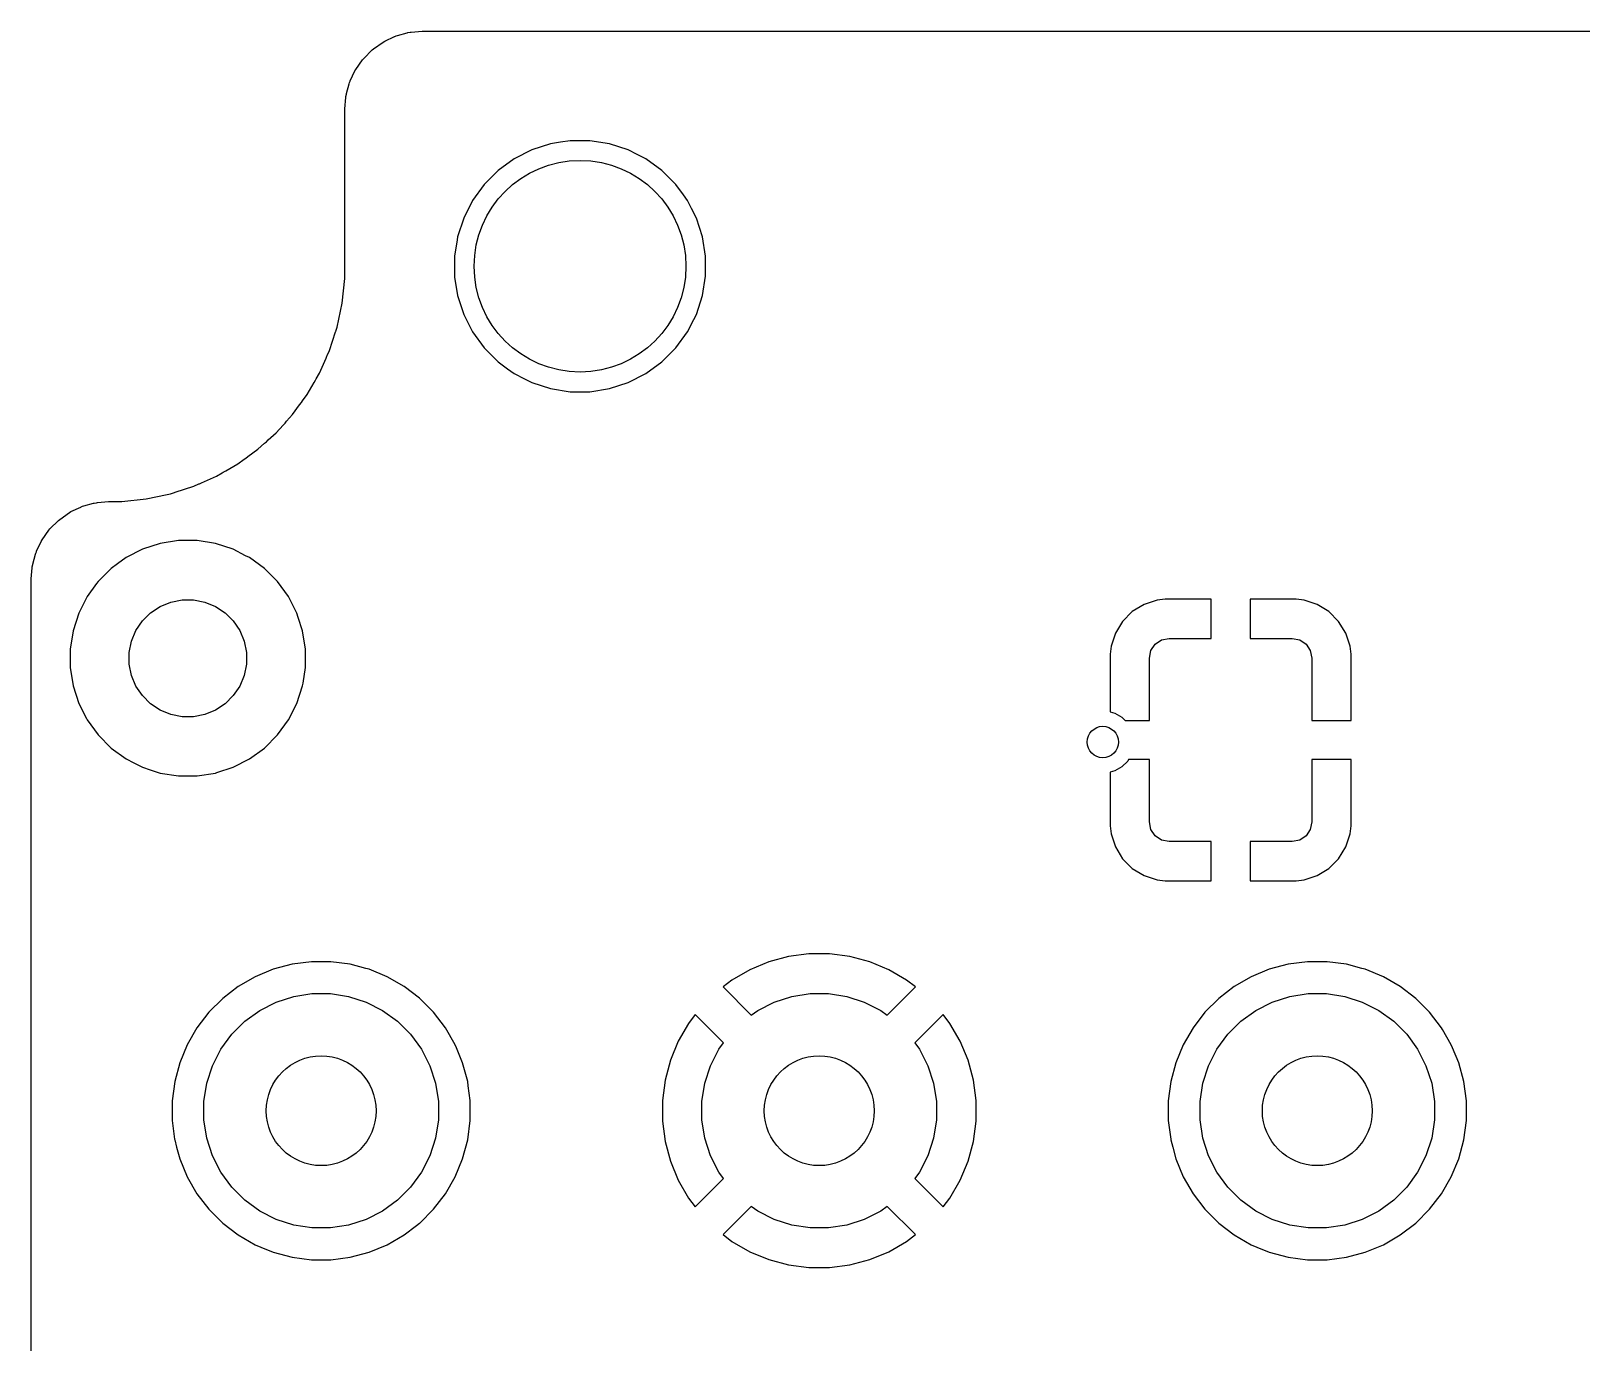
# Model space of a CAD drawing. Extents: x 0.71 to 7.56, y -5.16 to -0.79.
# Drawn here: x 0.709 to 1.487, y -1.446 to -0.787 of the extents above; entities that cross this region are included whole.
import ezdxf

# ---------------------------------------------------------------- set-up
doc = ezdxf.new("R2010")
doc.units = 0
doc.header["$MEASUREMENT"] = 0
doc.layers.add('BLACK', color=7, linetype='CONTINUOUS')

msp = doc.modelspace()

# ---------------------------------------------------------------- linework, layer by layer
at = {"layer": 'BLACK', "linetype": 'CONTINUOUS'}
for p, q in [((0.88057, -0.79638), (0.88549, -0.79294)), ((0.88549, -0.79294), (0.88622, -0.79251)), ((0.88622, -0.79251), (0.89118, -0.7902)), ((0.89118, -0.7902), (0.89137, -0.79012)), ((0.89137, -0.79012), (0.89204, -0.78984)), ((0.89137, -0.79012), (0.89137, -0.79012)), ((0.89204, -0.78984), (0.89264, -0.78964)), ((0.89264, -0.78964), (0.89756, -0.78832)), ((0.89756, -0.78832), (0.89786, -0.78825)), ((0.89786, -0.78825), (0.89902, -0.78802)), ((0.89902, -0.78802), (0.89954, -0.78794)), ((0.89954, -0.78794), (0.90503, -0.78746)), ((0.90503, -0.78746), (0.9053, -0.78744)), ((0.9053, -0.78744), (0.90572, -0.78742)), ((0.90572, -0.78742), (3.14472, -0.78742)), ((0.87168, -0.80675), (0.87512, -0.80183)), ((0.87512, -0.80183), (0.87567, -0.80118)), ((0.87567, -0.80118), (0.87992, -0.79693)), ((0.87992, -0.79693), (0.88057, -0.79638)), ((0.86894, -0.81244), (0.87125, -0.80748)), ((0.87125, -0.80748), (0.87168, -0.80675)), ((0.86706, -0.81882), (0.86838, -0.8139)), ((0.86838, -0.8139), (0.86858, -0.8133)), ((0.86858, -0.8133), (0.86886, -0.81263)), ((0.86886, -0.81263), (0.86894, -0.81244)), ((0.86618, -0.82656), (0.86668, -0.8208)), ((0.86668, -0.8208), (0.86676, -0.82028)), ((0.86676, -0.82028), (0.86699, -0.81912)), ((0.86699, -0.81912), (0.86706, -0.81882)), ((0.86616, -0.82698), (0.86618, -0.82656)), ((0.86616, -0.90055), (0.86616, -0.82698)), ((0.96006, -0.84712), (0.95123, -0.85162)), ((0.9695, -0.84405), (0.96006, -0.84712)), ((0.97439, -0.84328), (0.9695, -0.84405)), ((0.97929, -0.8425), (0.97439, -0.84328)), ((0.98921, -0.8425), (0.97929, -0.8425)), ((0.99901, -0.84405), (0.98921, -0.8425)), ((1.00844, -0.84712), (0.99901, -0.84405)), ((1.01294, -0.84941), (1.00844, -0.84712)), ((0.95123, -0.85162), (0.9432, -0.85745)), ((1.01728, -0.85162), (1.01294, -0.84941)), ((1.0253, -0.85745), (1.01728, -0.85162)), ((1.01728, -0.85162), (1.01728, -0.85162)), ((1.01728, -0.85162), (1.01728, -0.85162)), ((0.9432, -0.85745), (0.93619, -0.86446)), ((0.9432, -0.85745), (0.9432, -0.85745)), ((1.03231, -0.86446), (1.0253, -0.85745)), ((1.0253, -0.85745), (1.0253, -0.85745)), ((0.93619, -0.86446), (0.93036, -0.87249)), ((0.93619, -0.86446), (0.93619, -0.86446)), ((1.03612, -0.8697), (1.03231, -0.86446)), ((1.03231, -0.86446), (1.03231, -0.86446)), ((1.03814, -0.87249), (1.03612, -0.8697)), ((0.93036, -0.87249), (0.92586, -0.88132)), ((1.04019, -0.87649), (1.03814, -0.87249)), ((1.04265, -0.88132), (1.04019, -0.87649)), ((0.92586, -0.88132), (0.92279, -0.89076)), ((1.04571, -0.89076), (1.04265, -0.88132)), ((1.04265, -0.88132), (1.04265, -0.88132)), ((1.04265, -0.88132), (1.04265, -0.88132)), ((0.92255, -0.89231), (0.92124, -0.90055)), ((0.92279, -0.89076), (0.92255, -0.89231)), ((1.04726, -0.90055), (1.04571, -0.89076)), ((0.86616, -0.90549), (0.86616, -0.90055)), ((0.92124, -0.90055), (0.92124, -0.91047)), ((1.04726, -0.91047), (1.04726, -0.90055)), ((0.86616, -0.90551), (0.86616, -0.90549)), ((0.86616, -0.9117), (0.86616, -0.90551)), ((0.92124, -0.91047), (0.92133, -0.91106)), ((1.04571, -0.92027), (1.04726, -0.91047)), ((0.86487, -0.92402), (0.86616, -0.9117)), ((0.92133, -0.91106), (0.92279, -0.92027)), ((0.86229, -0.93613), (0.86487, -0.92402)), ((0.92279, -0.92027), (0.92586, -0.9297)), ((1.04265, -0.9297), (1.04571, -0.92027)), ((0.92586, -0.9297), (0.9284, -0.9347)), ((1.03814, -0.93854), (1.04138, -0.93219)), ((1.04138, -0.93219), (1.04265, -0.9297)), ((0.85847, -0.9479), (0.86152, -0.9385)), ((0.86152, -0.9385), (0.86162, -0.93823)), ((0.86162, -0.93823), (0.86163, -0.93817)), ((0.86163, -0.93817), (0.86229, -0.93613)), ((0.9284, -0.9347), (0.93034, -0.93851)), ((0.93034, -0.93851), (0.93036, -0.93854)), ((0.93036, -0.93854), (0.93619, -0.94656)), ((1.03231, -0.94656), (1.03814, -0.93854)), ((0.85737, -0.95037), (0.85847, -0.9479)), ((0.93619, -0.94656), (0.93619, -0.94656)), ((0.93619, -0.94656), (0.9432, -0.95357)), ((1.0253, -0.95357), (1.03231, -0.94656)), ((0.85343, -0.95922), (0.85676, -0.95173)), ((0.85676, -0.95173), (0.85724, -0.95075)), ((0.85724, -0.95075), (0.85737, -0.95037)), ((0.9432, -0.95357), (0.9432, -0.95357)), ((0.9432, -0.95357), (0.94786, -0.95696)), ((0.94786, -0.95696), (0.95123, -0.9594)), ((1.01728, -0.9594), (1.0253, -0.95357)), ((0.84724, -0.96994), (0.85074, -0.96388)), ((0.85074, -0.96388), (0.85149, -0.96269)), ((0.85149, -0.96269), (0.85179, -0.96205)), ((0.85179, -0.96205), (0.85343, -0.95922)), ((0.95123, -0.9594), (0.95642, -0.96205)), ((0.95642, -0.96205), (0.96006, -0.96391)), ((0.96006, -0.96391), (0.96006, -0.96391)), ((0.96006, -0.96391), (0.96006, -0.96391)), ((0.96006, -0.96391), (0.9695, -0.96697)), ((0.99901, -0.96697), (1.00844, -0.96391)), ((1.00844, -0.96391), (1.01728, -0.9594)), ((0.84443, -0.97391), (0.84495, -0.97308)), ((0.84495, -0.97308), (0.84724, -0.96994)), ((0.9695, -0.96697), (0.97929, -0.96852)), ((0.97929, -0.96852), (0.97929, -0.96852)), ((0.97929, -0.96852), (0.98921, -0.96852)), ((0.98921, -0.96852), (0.99901, -0.96697)), ((0.98921, -0.96852), (0.98921, -0.96852)), ((0.83692, -0.98333), (0.83996, -0.97996)), ((0.83996, -0.97996), (0.84352, -0.97506)), ((0.84352, -0.97506), (0.84443, -0.97391)), ((0.83168, -0.98916), (0.83519, -0.98526)), ((0.83519, -0.98526), (0.83617, -0.98428)), ((0.83617, -0.98428), (0.83692, -0.98333)), ((0.82248, -0.99744), (0.82585, -0.99441)), ((0.82585, -0.99441), (0.8268, -0.99365)), ((0.8268, -0.99365), (0.82778, -0.99267)), ((0.82778, -0.99267), (0.83168, -0.98916)), ((0.81246, -1.00472), (0.8156, -1.00243)), ((0.8156, -1.00243), (0.81643, -1.00191)), ((0.81643, -1.00191), (0.81758, -1.001)), ((0.81758, -1.001), (0.82248, -0.99744)), ((0.79425, -1.01424), (0.80173, -1.01091)), ((0.80173, -1.01091), (0.80457, -1.00927)), ((0.80457, -1.00927), (0.80521, -1.00897)), ((0.80521, -1.00897), (0.8064, -1.00822)), ((0.8064, -1.00822), (0.81246, -1.00472)), ((0.77698, -1.02013), (0.77865, -1.01977)), ((0.77865, -1.01977), (0.78068, -1.01911)), ((0.77865, -1.01977), (0.77865, -1.01977)), ((0.77865, -1.01977), (0.77865, -1.01977)), ((0.78068, -1.01911), (0.78075, -1.0191)), ((0.78075, -1.0191), (0.78102, -1.019)), ((0.78102, -1.019), (0.79042, -1.01595)), ((0.79042, -1.01595), (0.79289, -1.01485)), ((0.79289, -1.01485), (0.79327, -1.01472)), ((0.79327, -1.01472), (0.79425, -1.01424)), ((0.72874, -1.02873), (0.7337, -1.02642)), ((0.7337, -1.02642), (0.73389, -1.02634)), ((0.73389, -1.02634), (0.73456, -1.02606)), ((0.73389, -1.02634), (0.73389, -1.02634)), ((0.73456, -1.02606), (0.73516, -1.02586)), ((0.73516, -1.02586), (0.74007, -1.02454)), ((0.74007, -1.02454), (0.74038, -1.02447)), ((0.74038, -1.02447), (0.74154, -1.02424)), ((0.74154, -1.02424), (0.74206, -1.02416)), ((0.74206, -1.02416), (0.74755, -1.02368)), ((0.74755, -1.02368), (0.74782, -1.02366)), ((0.74782, -1.02366), (0.74824, -1.02364)), ((0.74824, -1.02364), (0.75422, -1.02364)), ((0.75422, -1.02364), (0.76654, -1.02235)), ((0.75422, -1.02364), (0.75422, -1.02364)), ((0.76654, -1.02235), (0.77698, -1.02013)), ((0.71819, -1.0374), (0.72244, -1.03315)), ((0.72244, -1.03315), (0.72309, -1.0326)), ((0.72309, -1.0326), (0.72801, -1.02916)), ((0.72801, -1.02916), (0.72874, -1.02873)), ((0.71377, -1.0437), (0.7142, -1.04297)), ((0.7142, -1.04297), (0.71764, -1.03805)), ((0.71764, -1.03805), (0.71819, -1.0374)), ((0.70958, -1.05504), (0.7109, -1.05012)), ((0.7109, -1.05012), (0.7111, -1.04952)), ((0.7111, -1.04952), (0.71138, -1.04885)), ((0.71138, -1.04885), (0.71146, -1.04866)), ((0.71146, -1.04866), (0.71377, -1.0437)), ((0.76472, -1.04762), (0.75644, -1.05184)), ((0.77357, -1.04474), (0.76472, -1.04762)), ((0.78275, -1.04329), (0.77357, -1.04474)), ((0.79205, -1.04329), (0.78275, -1.04329)), ((0.78275, -1.04329), (0.78275, -1.04329)), ((0.80123, -1.04474), (0.79205, -1.04329)), ((0.79205, -1.04329), (0.79205, -1.04329)), ((0.81008, -1.04762), (0.80123, -1.04474)), ((0.81642, -1.05085), (0.81008, -1.04762)), ((0.81836, -1.05184), (0.81642, -1.05085)), ((0.70872, -1.06255), (0.7092, -1.05702)), ((0.7092, -1.05702), (0.70928, -1.0565)), ((0.70928, -1.0565), (0.70951, -1.05534)), ((0.70951, -1.05534), (0.70958, -1.05504)), ((0.74892, -1.0573), (0.74234, -1.06388)), ((0.75215, -1.05496), (0.74892, -1.0573)), ((0.74892, -1.0573), (0.74892, -1.0573)), ((0.74892, -1.0573), (0.74892, -1.0573)), ((0.75644, -1.05184), (0.75215, -1.05496)), ((0.82589, -1.0573), (0.81836, -1.05184)), ((0.83246, -1.06388), (0.82589, -1.0573)), ((0.70868, -1.06321), (0.7087, -1.06278)), ((0.70868, -1.09771), (0.70868, -1.06321)), ((0.7087, -1.06278), (0.70872, -1.06255)), ((0.74163, -1.06486), (0.73688, -1.0714)), ((0.74234, -1.06388), (0.74163, -1.06486)), ((0.74234, -1.06388), (0.74234, -1.06388)), ((0.74234, -1.06388), (0.74234, -1.06388)), ((0.83793, -1.0714), (0.83246, -1.06388)), ((0.73688, -1.0714), (0.73265, -1.07969)), ((0.77348, -1.07632), (0.77883, -1.07411)), ((0.77883, -1.07411), (0.78451, -1.07298)), ((0.78451, -1.07298), (0.7903, -1.07298)), ((0.7903, -1.07298), (0.79597, -1.07411)), ((0.79597, -1.07411), (0.80132, -1.07632)), ((0.8396, -1.07469), (0.83793, -1.0714)), ((1.27391, -1.07315), (1.26736, -1.07532)), ((1.27795, -1.07273), (1.27391, -1.07315)), ((1.30098, -1.07273), (1.27795, -1.07273)), ((1.27795, -1.07273), (1.27795, -1.07273)), ((1.30098, -1.09242), (1.30098, -1.07273)), ((1.3437, -1.07273), (1.32067, -1.07273)), ((1.32067, -1.07273), (1.32067, -1.09242)), ((1.34774, -1.07315), (1.3437, -1.07273)), ((1.3543, -1.07532), (1.34774, -1.07315)), ((1.34774, -1.07315), (1.34774, -1.07315)), ((0.73265, -1.07969), (0.72978, -1.08853)), ((0.76458, -1.08363), (0.76867, -1.07954)), ((0.76867, -1.07954), (0.77348, -1.07632)), ((0.80132, -1.07632), (0.80613, -1.07954)), ((0.80613, -1.07954), (0.81023, -1.08363)), ((0.84215, -1.07969), (0.8396, -1.07469)), ((0.84286, -1.08186), (0.84215, -1.07969)), ((0.84215, -1.07969), (0.84215, -1.07969)), ((0.84215, -1.07969), (0.84215, -1.07969)), ((0.84502, -1.08853), (0.84286, -1.08186)), ((1.26148, -1.07894), (1.2566, -1.08382)), ((1.26736, -1.07532), (1.26148, -1.07894)), ((1.26736, -1.07532), (1.26736, -1.07532)), ((1.36017, -1.07894), (1.3543, -1.07532)), ((1.3543, -1.07532), (1.3543, -1.07532)), ((1.36505, -1.08382), (1.36017, -1.07894)), ((0.72978, -1.08853), (0.72833, -1.09771)), ((0.75915, -1.09379), (0.76136, -1.08844)), ((0.76136, -1.08844), (0.76458, -1.08363)), ((0.81023, -1.08363), (0.81344, -1.08844)), ((0.81344, -1.08844), (0.81566, -1.09379)), ((0.84648, -1.09771), (0.84502, -1.08853)), ((1.25298, -1.0897), (1.25081, -1.09625)), ((1.2566, -1.08382), (1.25298, -1.0897)), ((1.25298, -1.0897), (1.25298, -1.0897)), ((1.36868, -1.0897), (1.36505, -1.08382)), ((1.37085, -1.09625), (1.36868, -1.0897)), ((1.36868, -1.0897), (1.36868, -1.0897)), ((0.75802, -1.09947), (0.75915, -1.09379)), ((0.81566, -1.09379), (0.81679, -1.09947)), ((1.25081, -1.09625), (1.25039, -1.10029)), ((1.25081, -1.09625), (1.25081, -1.09625)), ((1.27083, -1.09849), (1.27296, -1.0953)), ((1.27296, -1.0953), (1.27615, -1.09317)), ((1.27615, -1.09317), (1.27992, -1.09242)), ((1.27992, -1.09242), (1.30098, -1.09242)), ((1.32067, -1.09242), (1.34173, -1.09242)), ((1.34173, -1.09242), (1.3455, -1.09317)), ((1.3455, -1.09317), (1.34869, -1.0953)), ((1.34869, -1.0953), (1.35083, -1.09849)), ((1.37126, -1.10029), (1.37085, -1.09625)), ((0.70868, -1.17645), (0.70868, -1.09771)), ((0.72833, -1.09771), (0.72833, -1.10701)), ((0.75802, -1.10526), (0.75802, -1.09947)), ((0.75915, -1.11093), (0.75802, -1.10526)), ((0.81679, -1.10526), (0.81566, -1.11093)), ((0.81679, -1.09947), (0.81679, -1.10526)), ((0.84648, -1.10029), (0.84648, -1.09771)), ((0.84648, -1.10701), (0.84648, -1.10029)), ((1.25039, -1.10029), (1.25039, -1.12924)), ((1.27008, -1.10226), (1.27083, -1.09849)), ((1.27008, -1.13356), (1.27008, -1.10226)), ((1.35083, -1.09849), (1.35157, -1.10226)), ((1.35157, -1.10226), (1.35157, -1.13356)), ((1.37126, -1.13356), (1.37126, -1.10029)), ((1.37126, -1.10029), (1.37126, -1.10029)), ((0.72833, -1.10701), (0.72978, -1.1162)), ((0.76136, -1.11628), (0.75915, -1.11093)), ((0.81566, -1.11093), (0.81344, -1.11628)), ((0.84523, -1.11485), (0.84648, -1.10701)), ((0.72978, -1.1162), (0.73265, -1.12504)), ((0.76458, -1.12109), (0.76136, -1.11628)), ((0.81344, -1.11628), (0.81023, -1.12109)), ((0.84215, -1.12504), (0.84502, -1.1162)), ((0.84502, -1.1162), (0.84523, -1.11485)), ((0.73265, -1.12504), (0.7365, -1.13259)), ((0.76867, -1.12519), (0.76458, -1.12109)), ((0.77348, -1.1284), (0.76867, -1.12519)), ((0.77883, -1.13062), (0.77348, -1.1284)), ((0.80132, -1.1284), (0.79597, -1.13062)), ((0.80613, -1.12519), (0.80132, -1.1284)), ((0.81023, -1.12109), (0.80613, -1.12519)), ((0.83793, -1.13332), (0.84215, -1.12504)), ((0.7365, -1.13259), (0.73688, -1.13332)), ((0.73688, -1.13332), (0.74234, -1.14085)), ((0.78451, -1.13175), (0.77883, -1.13062)), ((0.7903, -1.13175), (0.78451, -1.13175)), ((0.79597, -1.13062), (0.7903, -1.13175)), ((0.83246, -1.14085), (0.83793, -1.13332)), ((1.25039, -1.12924), (1.25269, -1.12985)), ((1.25269, -1.12985), (1.25625, -1.13191)), ((1.25625, -1.13191), (1.2579, -1.13356)), ((1.2579, -1.13356), (1.27008, -1.13356)), ((1.35157, -1.13356), (1.37126, -1.13356)), ((0.74234, -1.14085), (0.74892, -1.14742)), ((0.82589, -1.14742), (0.83246, -1.14085)), ((0.74892, -1.14742), (0.75644, -1.15289)), ((0.81836, -1.15289), (0.82589, -1.14742)), ((0.75644, -1.15289), (0.76035, -1.15488)), ((0.76035, -1.15488), (0.76472, -1.15711)), ((0.76472, -1.15711), (0.76472, -1.15711)), ((0.76472, -1.15711), (0.76472, -1.15711)), ((0.76472, -1.15711), (0.76849, -1.15833)), ((0.76849, -1.15833), (0.77357, -1.15998)), ((0.77357, -1.15998), (0.78275, -1.16144)), ((0.79205, -1.16144), (0.80123, -1.15998)), ((0.80123, -1.15998), (0.80192, -1.15976)), ((0.80192, -1.15976), (0.81008, -1.15711)), ((0.81008, -1.15711), (0.81836, -1.15289)), ((1.25269, -1.15895), (1.25039, -1.15957)), ((1.25039, -1.15957), (1.25039, -1.18651)), ((1.25625, -1.1569), (1.25269, -1.15895)), ((1.25916, -1.15399), (1.25625, -1.1569)), ((1.25958, -1.15324), (1.25916, -1.15399)), ((1.27008, -1.15324), (1.25958, -1.15324)), ((1.27008, -1.18454), (1.27008, -1.15324)), ((1.37126, -1.15324), (1.35157, -1.15324)), ((1.35157, -1.15324), (1.35157, -1.18454)), ((1.37126, -1.18651), (1.37126, -1.15324)), ((0.78275, -1.16144), (0.78275, -1.16144)), ((0.78275, -1.16144), (0.79205, -1.16144)), ((0.70868, -1.18651), (0.70868, -1.17645)), ((0.70868, -1.24578), (0.70868, -1.18651)), ((1.25039, -1.18651), (1.25081, -1.19056)), ((1.25081, -1.19056), (1.25298, -1.19711)), ((1.27083, -1.18831), (1.27008, -1.18454)), ((1.27296, -1.1915), (1.27083, -1.18831)), ((1.35083, -1.18831), (1.34869, -1.1915)), ((1.35157, -1.18454), (1.35083, -1.18831)), ((1.36868, -1.19711), (1.37085, -1.19056)), ((1.37085, -1.19055), (1.37126, -1.18651)), ((1.37085, -1.19056), (1.37085, -1.19055)), ((1.37126, -1.18651), (1.37126, -1.18651)), ((1.25298, -1.19711), (1.25298, -1.19711)), ((1.25298, -1.19711), (1.2566, -1.20298)), ((1.27615, -1.19364), (1.27296, -1.1915)), ((1.27992, -1.19439), (1.27615, -1.19364)), ((1.30098, -1.19439), (1.27992, -1.19439)), ((1.30098, -1.21407), (1.30098, -1.19439)), ((1.34173, -1.19439), (1.32067, -1.19439)), ((1.32067, -1.19439), (1.32067, -1.21407)), ((1.3455, -1.19364), (1.34173, -1.19439)), ((1.34869, -1.1915), (1.3455, -1.19364)), ((1.36505, -1.20298), (1.36868, -1.19711)), ((1.36868, -1.19711), (1.36868, -1.19711)), ((1.2566, -1.20298), (1.26148, -1.20786)), ((1.36017, -1.20786), (1.36505, -1.20298)), ((1.26148, -1.20786), (1.26736, -1.21149)), ((1.26736, -1.21149), (1.26736, -1.21149)), ((1.26736, -1.21149), (1.27391, -1.21366)), ((1.27391, -1.21366), (1.27391, -1.21366)), ((1.27391, -1.21366), (1.27795, -1.21407)), ((1.27795, -1.21407), (1.30098, -1.21407)), ((1.30098, -1.21407), (1.30098, -1.21407)), ((1.32067, -1.21407), (1.3437, -1.21407)), ((1.3437, -1.21407), (1.34774, -1.21366)), ((1.3437, -1.21407), (1.3437, -1.21407)), ((1.34774, -1.21366), (1.3543, -1.21149)), ((1.3543, -1.21149), (1.36017, -1.20786)), ((1.3543, -1.21149), (1.3543, -1.21149)), ((0.70869, -1.32446), (0.70868, -1.24578)), ((1.08894, -1.25213), (1.07897, -1.25481)), ((1.09917, -1.25079), (1.08894, -1.25213)), ((1.08894, -1.25213), (1.08894, -1.25213)), ((1.10949, -1.25079), (1.09917, -1.25079)), ((1.11972, -1.25213), (1.10949, -1.25079)), ((1.11973, -1.25213), (1.11972, -1.25213)), ((1.1297, -1.25481), (1.11973, -1.25213)), ((0.83023, -1.25852), (0.82117, -1.26228)), ((0.8397, -1.25598), (0.83023, -1.25852)), ((0.84943, -1.2547), (0.8397, -1.25598)), ((0.85923, -1.2547), (0.84943, -1.2547)), ((0.84943, -1.2547), (0.84943, -1.2547)), ((0.84943, -1.2547), (0.84943, -1.2547)), ((0.85924, -1.2547), (0.85923, -1.2547)), ((0.86896, -1.25598), (0.85924, -1.2547)), ((0.85924, -1.2547), (0.85924, -1.2547)), ((0.87674, -1.25807), (0.86896, -1.25598)), ((0.86896, -1.25598), (0.86896, -1.25598)), ((0.86896, -1.25598), (0.86896, -1.25598)), ((0.87843, -1.25852), (0.87674, -1.25807)), ((0.88749, -1.26228), (0.87843, -1.25852)), ((1.06943, -1.25876), (1.06049, -1.26392)), ((1.07897, -1.25481), (1.06943, -1.25876)), ((1.06943, -1.25876), (1.06943, -1.25876)), ((1.13923, -1.25876), (1.1297, -1.25481)), ((1.14817, -1.26392), (1.13923, -1.25876)), ((1.13923, -1.25876), (1.13923, -1.25876)), ((1.33023, -1.25852), (1.32117, -1.26228)), ((1.3397, -1.25598), (1.33023, -1.25852)), ((1.34943, -1.2547), (1.3397, -1.25598)), ((1.35923, -1.2547), (1.34943, -1.2547)), ((1.34943, -1.2547), (1.34943, -1.2547)), ((1.34943, -1.2547), (1.34943, -1.2547)), ((1.35924, -1.2547), (1.35923, -1.2547)), ((1.36896, -1.25598), (1.35924, -1.2547)), ((1.35924, -1.2547), (1.35924, -1.2547)), ((1.37674, -1.25807), (1.36896, -1.25598)), ((1.36896, -1.25598), (1.36896, -1.25598)), ((1.36896, -1.25598), (1.36896, -1.25598)), ((1.37843, -1.25852), (1.37674, -1.25807)), ((1.38749, -1.26228), (1.37843, -1.25852)), ((0.81267, -1.26718), (0.80489, -1.27315)), ((0.82117, -1.26228), (0.81267, -1.26718)), ((0.82117, -1.26228), (0.82117, -1.26228)), ((0.8875, -1.26228), (0.88749, -1.26228)), ((0.89599, -1.26718), (0.8875, -1.26228)), ((0.90369, -1.27309), (0.89599, -1.26718)), ((1.06049, -1.26392), (1.05605, -1.26733)), ((1.05605, -1.26733), (1.05605, -1.26733)), ((1.05605, -1.26733), (1.07024, -1.28152)), ((1.13842, -1.28152), (1.15261, -1.26733)), ((1.15261, -1.26733), (1.14817, -1.26392)), ((1.14817, -1.26392), (1.14817, -1.26392)), ((1.31267, -1.26718), (1.30489, -1.27315)), ((1.32117, -1.26228), (1.31267, -1.26718)), ((1.32117, -1.26228), (1.32117, -1.26228)), ((1.3875, -1.26228), (1.38749, -1.26228)), ((1.39599, -1.26718), (1.3875, -1.26228)), ((1.40377, -1.27315), (1.39599, -1.26718)), ((0.80489, -1.27315), (0.79796, -1.28009)), ((0.80489, -1.27315), (0.80489, -1.27315)), ((0.82347, -1.27917), (0.83173, -1.27497)), ((0.83173, -1.27497), (0.84054, -1.2721)), ((0.84054, -1.2721), (0.8497, -1.27065)), ((0.8497, -1.27065), (0.85896, -1.27065)), ((0.85896, -1.27065), (0.86812, -1.2721)), ((0.86812, -1.2721), (0.87693, -1.27497)), ((0.87693, -1.27497), (0.88519, -1.27917)), ((0.90377, -1.27315), (0.90369, -1.27309)), ((0.90369, -1.27309), (0.90369, -1.27309)), ((0.90369, -1.27309), (0.90369, -1.27309)), ((0.91071, -1.28009), (0.90377, -1.27315)), ((0.90377, -1.27315), (0.90377, -1.27315)), ((1.07347, -1.27917), (1.08173, -1.27497)), ((1.08173, -1.27497), (1.09054, -1.2721)), ((1.09054, -1.2721), (1.0997, -1.27065)), ((1.0997, -1.27065), (1.10896, -1.27065)), ((1.10896, -1.27065), (1.11812, -1.2721)), ((1.11812, -1.2721), (1.12693, -1.27497)), ((1.12693, -1.27497), (1.13519, -1.27917)), ((1.30489, -1.27315), (1.29796, -1.28009)), ((1.30489, -1.27315), (1.30489, -1.27315)), ((1.32347, -1.27917), (1.33173, -1.27497)), ((1.33173, -1.27497), (1.34054, -1.2721)), ((1.34054, -1.2721), (1.3497, -1.27065)), ((1.3497, -1.27065), (1.35896, -1.27065)), ((1.35896, -1.27065), (1.36812, -1.2721)), ((1.36812, -1.2721), (1.37693, -1.27497)), ((1.37693, -1.27497), (1.38519, -1.27917)), ((1.41071, -1.28009), (1.40377, -1.27315)), ((1.40377, -1.27315), (1.40377, -1.27315)), ((0.79796, -1.28009), (0.79198, -1.28787)), ((0.79796, -1.28009), (0.79796, -1.28009)), ((0.81598, -1.28462), (0.82347, -1.27917)), ((0.88519, -1.27917), (0.89268, -1.28462)), ((0.91668, -1.28787), (0.91071, -1.28009)), ((0.91071, -1.28009), (0.91071, -1.28009)), ((1.04213, -1.28125), (1.03872, -1.28569)), ((1.05632, -1.29544), (1.04213, -1.28125)), ((1.04213, -1.28125), (1.04213, -1.28125)), ((1.07024, -1.28152), (1.07347, -1.27917)), ((1.13519, -1.27917), (1.13842, -1.28152)), ((1.16653, -1.28125), (1.15234, -1.29544)), ((1.16994, -1.28569), (1.16653, -1.28125)), ((1.16653, -1.28125), (1.16653, -1.28125)), ((1.29796, -1.28009), (1.29198, -1.28787)), ((1.29796, -1.28009), (1.29796, -1.28009)), ((1.31598, -1.28462), (1.32347, -1.27917)), ((1.38519, -1.27917), (1.39268, -1.28462)), ((1.41668, -1.28787), (1.41071, -1.28009)), ((1.41071, -1.28009), (1.41071, -1.28009)), ((0.79198, -1.28787), (0.78708, -1.29636)), ((0.80398, -1.29867), (0.80942, -1.29117)), ((0.80942, -1.29117), (0.81598, -1.28462)), ((0.89268, -1.28462), (0.89924, -1.29117)), ((0.89924, -1.29117), (0.90468, -1.29867)), ((0.92158, -1.29636), (0.91668, -1.28787)), ((1.03872, -1.28569), (1.03356, -1.29463)), ((1.1751, -1.29463), (1.16994, -1.28569)), ((1.16994, -1.28569), (1.16994, -1.28569)), ((1.29198, -1.28787), (1.28708, -1.29636)), ((1.30398, -1.29867), (1.30942, -1.29117)), ((1.30942, -1.29117), (1.31598, -1.28462)), ((1.39268, -1.28462), (1.39924, -1.29117)), ((1.39924, -1.29117), (1.40468, -1.29867)), ((1.41721, -1.28878), (1.41668, -1.28787)), ((1.42158, -1.29636), (1.41721, -1.28878)), ((0.78708, -1.29636), (0.78333, -1.30542)), ((0.78708, -1.29636), (0.78708, -1.29636)), ((0.79977, -1.30693), (0.80398, -1.29867)), ((0.90468, -1.29867), (0.90889, -1.30693)), ((0.92223, -1.29793), (0.92158, -1.29636)), ((0.92158, -1.29636), (0.92158, -1.29636)), ((0.92533, -1.30542), (0.92223, -1.29793)), ((1.03356, -1.29463), (1.02961, -1.30416)), ((1.03356, -1.29463), (1.03356, -1.29463)), ((1.04977, -1.30693), (1.05398, -1.29867)), ((1.05398, -1.29867), (1.05632, -1.29544)), ((1.15234, -1.29544), (1.15468, -1.29867)), ((1.15468, -1.29867), (1.15889, -1.30693)), ((1.17905, -1.30416), (1.1751, -1.29463)), ((1.1751, -1.29463), (1.1751, -1.29463)), ((1.28708, -1.29636), (1.28333, -1.30542)), ((1.28708, -1.29636), (1.28708, -1.29636)), ((1.29977, -1.30693), (1.30398, -1.29867)), ((1.40468, -1.29867), (1.40889, -1.30693)), ((1.42223, -1.29793), (1.42158, -1.29636)), ((1.42158, -1.29636), (1.42158, -1.29636)), ((1.42158, -1.29636), (1.42158, -1.29636)), ((1.42533, -1.30542), (1.42223, -1.29793)), ((0.78333, -1.30542), (0.78079, -1.3149)), ((0.79691, -1.31574), (0.79977, -1.30693)), ((0.90889, -1.30693), (0.91175, -1.31574)), ((0.92787, -1.3149), (0.92533, -1.30542)), ((1.02961, -1.30416), (1.02694, -1.31413)), ((1.04691, -1.31574), (1.04977, -1.30693)), ((1.15889, -1.30693), (1.16175, -1.31574)), ((1.18172, -1.31413), (1.17905, -1.30416)), ((1.28333, -1.30542), (1.28079, -1.3149)), ((1.29691, -1.31574), (1.29977, -1.30693)), ((1.40889, -1.30693), (1.41175, -1.31574)), ((1.42787, -1.3149), (1.42533, -1.30542)), ((0.78079, -1.3149), (0.77951, -1.32462)), ((0.92816, -1.31704), (0.92787, -1.3149)), ((1.02694, -1.31413), (1.02559, -1.32437)), ((1.02694, -1.31413), (1.02694, -1.31413)), ((1.18307, -1.32437), (1.18172, -1.31413)), ((1.18172, -1.31413), (1.18172, -1.31413)), ((1.28079, -1.3149), (1.27951, -1.32462)), ((1.42915, -1.32462), (1.42787, -1.3149)), ((0.79546, -1.32489), (0.79691, -1.31574)), ((0.91175, -1.31574), (0.9132, -1.32489)), ((0.92912, -1.32437), (0.92816, -1.31704)), ((1.04546, -1.32489), (1.04691, -1.31574)), ((1.16175, -1.31574), (1.1632, -1.32489)), ((1.29546, -1.32489), (1.29691, -1.31574)), ((1.41175, -1.31574), (1.4132, -1.32489)), ((0.70869, -1.32462), (0.70869, -1.32446)), ((0.70869, -1.40451), (0.70869, -1.32462)), ((0.77951, -1.32462), (0.77951, -1.32462)), ((0.77951, -1.32462), (0.77951, -1.33443)), ((0.79546, -1.33416), (0.79546, -1.32489)), ((0.9132, -1.32489), (0.9132, -1.33416)), ((0.92913, -1.32446), (0.92912, -1.32437)), ((0.92915, -1.32462), (0.92913, -1.32446)), ((0.92915, -1.33443), (0.92915, -1.32462)), ((1.02559, -1.32437), (1.02559, -1.33469)), ((1.04546, -1.33416), (1.04546, -1.32489)), ((1.1632, -1.32489), (1.1632, -1.33416)), ((1.18307, -1.32437), (1.18307, -1.32437)), ((1.18307, -1.32462), (1.18307, -1.32437)), ((1.18307, -1.33469), (1.18307, -1.32462)), ((1.27951, -1.32462), (1.27951, -1.32462)), ((1.27951, -1.32462), (1.27951, -1.33443)), ((1.29546, -1.33416), (1.29546, -1.32489)), ((1.4132, -1.32489), (1.4132, -1.33416)), ((1.42915, -1.33443), (1.42915, -1.32462)), ((0.77951, -1.33443), (0.77951, -1.33443)), ((0.77951, -1.33443), (0.78074, -1.34376)), ((0.79691, -1.34331), (0.79546, -1.33416)), ((0.9132, -1.33416), (0.91175, -1.34331)), ((0.92787, -1.34416), (0.92915, -1.33443)), ((1.02559, -1.33469), (1.02694, -1.34492)), ((1.04691, -1.34331), (1.04546, -1.33416)), ((1.1632, -1.33416), (1.16175, -1.34331)), ((1.18172, -1.34492), (1.18307, -1.33469)), ((1.18307, -1.33469), (1.18307, -1.33469)), ((1.27951, -1.33443), (1.27951, -1.33443)), ((1.27951, -1.33443), (1.28074, -1.34376)), ((1.29691, -1.34331), (1.29546, -1.33416)), ((1.4132, -1.33416), (1.41175, -1.34331)), ((1.42787, -1.34416), (1.42915, -1.33443)), ((0.78074, -1.34376), (0.78079, -1.34416)), ((0.78079, -1.34416), (0.78177, -1.34782)), ((0.79977, -1.35213), (0.79691, -1.34331)), ((0.91175, -1.34331), (0.90889, -1.35213)), ((0.92533, -1.35363), (0.92787, -1.34416)), ((1.02694, -1.34492), (1.02694, -1.34492)), ((1.02694, -1.34492), (1.02961, -1.35489)), ((1.04977, -1.35213), (1.04691, -1.34331)), ((1.16175, -1.34331), (1.15889, -1.35213)), ((1.17905, -1.35489), (1.18172, -1.34492)), ((1.18172, -1.34492), (1.18172, -1.34492)), ((1.28074, -1.34376), (1.28079, -1.34416)), ((1.28079, -1.34416), (1.28177, -1.34782)), ((1.29977, -1.35213), (1.29691, -1.34331)), ((1.41175, -1.34331), (1.40889, -1.35213)), ((1.42533, -1.35363), (1.42787, -1.34416)), ((0.78177, -1.34782), (0.78333, -1.35363)), ((0.78333, -1.35363), (0.78708, -1.36269)), ((0.80398, -1.36038), (0.79977, -1.35213)), ((0.90889, -1.35213), (0.90468, -1.36038)), ((0.92158, -1.36269), (0.92533, -1.35363)), ((1.05398, -1.36038), (1.04977, -1.35213)), ((1.15889, -1.35213), (1.15468, -1.36038)), ((1.28177, -1.34782), (1.28333, -1.35363)), ((1.28333, -1.35363), (1.28708, -1.36269)), ((1.30398, -1.36038), (1.29977, -1.35213)), ((1.40889, -1.35213), (1.40468, -1.36038)), ((1.42158, -1.36269), (1.42533, -1.35363)), ((0.80942, -1.36788), (0.80398, -1.36038)), ((0.90468, -1.36038), (0.89924, -1.36788)), ((1.02961, -1.35489), (1.03356, -1.36443)), ((1.05632, -1.36361), (1.05398, -1.36038)), ((1.15468, -1.36038), (1.15234, -1.36361)), ((1.1751, -1.36443), (1.17905, -1.35489)), ((1.30942, -1.36788), (1.30398, -1.36038)), ((1.40468, -1.36038), (1.39924, -1.36788)), ((0.78708, -1.36269), (0.78708, -1.36269)), ((0.78708, -1.36269), (0.79198, -1.37119)), ((0.81598, -1.37443), (0.80942, -1.36788)), ((0.89924, -1.36788), (0.89268, -1.37443)), ((0.91668, -1.37119), (0.92158, -1.36269)), ((1.03356, -1.36443), (1.03356, -1.36443)), ((1.03356, -1.36443), (1.03872, -1.37337)), ((1.04213, -1.37781), (1.05632, -1.36361)), ((1.15234, -1.36361), (1.16653, -1.37781)), ((1.16994, -1.37337), (1.1751, -1.36443)), ((1.1751, -1.36443), (1.1751, -1.36443)), ((1.28708, -1.36269), (1.28708, -1.36269)), ((1.28708, -1.36269), (1.29198, -1.37119)), ((1.31598, -1.37443), (1.30942, -1.36788)), ((1.39924, -1.36788), (1.39268, -1.37443)), ((1.41668, -1.37119), (1.42158, -1.36269)), ((0.79198, -1.37119), (0.79796, -1.37897)), ((0.82347, -1.37988), (0.81598, -1.37443)), ((0.89268, -1.37443), (0.88519, -1.37988)), ((0.91071, -1.37897), (0.91668, -1.37119)), ((1.03872, -1.37337), (1.03872, -1.37337)), ((1.03872, -1.37337), (1.04213, -1.37781)), ((1.07024, -1.37753), (1.05605, -1.39173)), ((1.07347, -1.37988), (1.07024, -1.37753)), ((1.13842, -1.37753), (1.13519, -1.37988)), ((1.15261, -1.39173), (1.13842, -1.37753)), ((1.16653, -1.37781), (1.16994, -1.37337)), ((1.16653, -1.37781), (1.16653, -1.37781)), ((1.16994, -1.37337), (1.16994, -1.37337)), ((1.29198, -1.37119), (1.29796, -1.37897)), ((1.32347, -1.37988), (1.31598, -1.37443)), ((1.39268, -1.37443), (1.38519, -1.37988)), ((1.41071, -1.37897), (1.41668, -1.37119)), ((0.79796, -1.37897), (0.79796, -1.37897)), ((0.79796, -1.37897), (0.80489, -1.3859)), ((0.83173, -1.38409), (0.82347, -1.37988)), ((0.84054, -1.38695), (0.83173, -1.38409)), ((0.87693, -1.38409), (0.86812, -1.38695)), ((0.88519, -1.37988), (0.87693, -1.38409)), ((0.90377, -1.3859), (0.91071, -1.37897)), ((1.08173, -1.38409), (1.07347, -1.37988)), ((1.09054, -1.38695), (1.08173, -1.38409)), ((1.12693, -1.38409), (1.11812, -1.38695)), ((1.13519, -1.37988), (1.12693, -1.38409)), ((1.29796, -1.37897), (1.29796, -1.37897)), ((1.29796, -1.37897), (1.30489, -1.3859)), ((1.33173, -1.38409), (1.32347, -1.37988)), ((1.34054, -1.38695), (1.33173, -1.38409)), ((1.37693, -1.38409), (1.36812, -1.38695)), ((1.38519, -1.37988), (1.37693, -1.38409)), ((1.40377, -1.3859), (1.41071, -1.37897)), ((0.80489, -1.3859), (0.80489, -1.3859)), ((0.80489, -1.3859), (0.81267, -1.39187)), ((0.81267, -1.39187), (0.82117, -1.39678)), ((0.8497, -1.3884), (0.84054, -1.38695)), ((0.85896, -1.3884), (0.8497, -1.3884)), ((0.86812, -1.38695), (0.85896, -1.3884)), ((0.8875, -1.39678), (0.89599, -1.39187)), ((0.89599, -1.39187), (0.90215, -1.38715)), ((0.90215, -1.38715), (0.90369, -1.38597)), ((0.90369, -1.38597), (0.9037, -1.38595)), ((0.90369, -1.38597), (0.90369, -1.38597)), ((0.9037, -1.38595), (0.90377, -1.3859)), ((1.05605, -1.39173), (1.05605, -1.39173)), ((1.05605, -1.39173), (1.06049, -1.39514)), ((1.0997, -1.3884), (1.09054, -1.38695)), ((1.10896, -1.3884), (1.0997, -1.3884)), ((1.11812, -1.38695), (1.10896, -1.3884)), ((1.14817, -1.39514), (1.15261, -1.39173)), ((1.15261, -1.39173), (1.15261, -1.39173)), ((1.30489, -1.3859), (1.30489, -1.3859)), ((1.30489, -1.3859), (1.31267, -1.39187)), ((1.31267, -1.39187), (1.32117, -1.39678)), ((1.3497, -1.3884), (1.34054, -1.38695)), ((1.35896, -1.3884), (1.3497, -1.3884)), ((1.36812, -1.38695), (1.35896, -1.3884)), ((1.38749, -1.39678), (1.39599, -1.39187)), ((1.39599, -1.39187), (1.40377, -1.3859)), ((0.82117, -1.39678), (0.82117, -1.39678)), ((0.82117, -1.39678), (0.82402, -1.39796)), ((0.82402, -1.39796), (0.83023, -1.40053)), ((0.83023, -1.40053), (0.8397, -1.40307)), ((0.86896, -1.40307), (0.87843, -1.40053)), ((0.87843, -1.40053), (0.8875, -1.39678)), ((1.06049, -1.39514), (1.06049, -1.39514)), ((1.06049, -1.39514), (1.06943, -1.4003)), ((1.06943, -1.4003), (1.06943, -1.4003)), ((1.06943, -1.4003), (1.07897, -1.40425)), ((1.1297, -1.40425), (1.13923, -1.4003)), ((1.13923, -1.4003), (1.14817, -1.39514)), ((1.13923, -1.4003), (1.13923, -1.4003)), ((1.14817, -1.39514), (1.14817, -1.39514)), ((1.32117, -1.39678), (1.32117, -1.39678)), ((1.32117, -1.39678), (1.32402, -1.39796)), ((1.32402, -1.39796), (1.33023, -1.40053)), ((1.33023, -1.40053), (1.3397, -1.40307)), ((1.36896, -1.40307), (1.37843, -1.40053)), ((1.37843, -1.40053), (1.38749, -1.39678)), ((0.70873, -2.13683), (0.70869, -1.40451)), ((0.8397, -1.40307), (0.84943, -1.40435)), ((0.84943, -1.40435), (0.84943, -1.40435)), ((0.84943, -1.40435), (0.85923, -1.40435)), ((0.85923, -1.40435), (0.86896, -1.40307)), ((0.85923, -1.40435), (0.85923, -1.40435)), ((1.07897, -1.40425), (1.08894, -1.40692)), ((1.08894, -1.40692), (1.08894, -1.40692)), ((1.08894, -1.40692), (1.09917, -1.40827)), ((1.09917, -1.40827), (1.09917, -1.40827)), ((1.09917, -1.40827), (1.10949, -1.40827)), ((1.10949, -1.40827), (1.11972, -1.40692)), ((1.10949, -1.40827), (1.10949, -1.40827)), ((1.11972, -1.40692), (1.11973, -1.40692)), ((1.11973, -1.40692), (1.1297, -1.40425)), ((1.3397, -1.40307), (1.34943, -1.40435)), ((1.34943, -1.40435), (1.34943, -1.40435)), ((1.34943, -1.40435), (1.35923, -1.40435)), ((1.35923, -1.40435), (1.36896, -1.40307)), ((1.35923, -1.40435), (1.35923, -1.40435))]:
    msp.add_line(p, q, dxfattribs=at)
at = {"layer": 'BLACK'}
for centre, radius in [((0.98425, -0.90551), 0.05315), ((1.24666, -1.1444), 0.00787), ((0.85433, -1.32953), 0.02756), ((1.10433, -1.32953), 0.02756), ((1.35433, -1.32953), 0.02756)]:
    msp.add_circle(centre, radius, dxfattribs=at)

doc.saveas('drawing.dxf')
